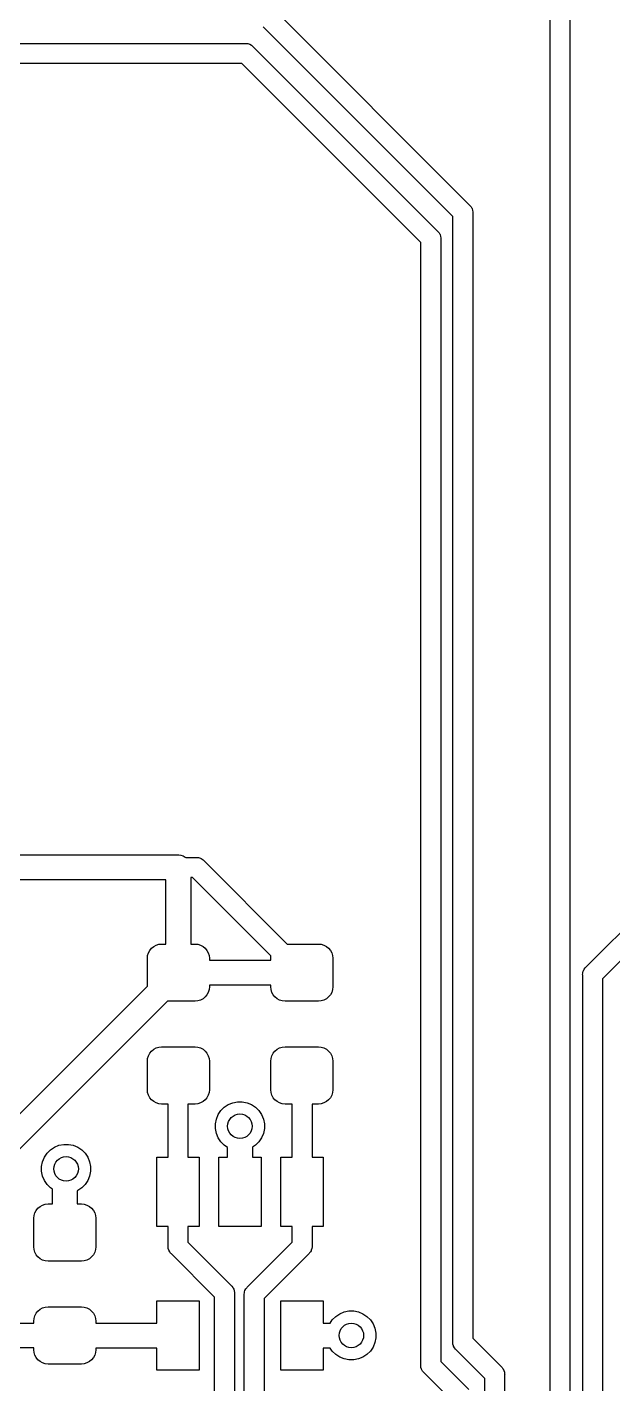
# Model space of a CAD drawing. Extents: x -66 to 211, y -177 to 13.
# Drawn here: x 65.77 to 74.74, y -39.41 to -18.64 of the extents above; entities that cross this region are included whole.
import ezdxf

# ---------------------------------------------------------------- set-up
doc = ezdxf.new("R2010")
doc.units = 0
doc.layers.add('BLACK', color=7, linetype='CONTINUOUS')

msp = doc.modelspace()

# ---------------------------------------------------------------- linework, layer by layer
at = {"layer": 'BLACK', "linetype": 'CONTINUOUS'}
for p, q in [((73.782, -41.6974), (73.782, -17.6275)), ((74.0868, -17.6831), (74.0868, -41.6974)), ((69.5668, -18.3811), (72.5484, -21.3626)), ((72.2935, -21.5388), (69.3906, -18.636)), ((40.4898, -18.89), (69.1161, -18.89)), ((69.1161, -18.89), (69.1236, -18.8893)), ((69.1236, -18.8893), (69.1311, -18.89)), ((69.1311, -18.89), (69.1311, -18.89)), ((69.1311, -18.89), (69.1535, -18.8922)), ((69.1535, -18.8922), (69.1822, -18.9009)), ((69.1822, -18.9009), (69.2087, -18.9151)), ((69.2087, -18.9151), (69.2319, -18.9341)), ((69.2319, -18.9341), (69.2367, -18.9399)), ((69.2367, -18.9399), (72.0581, -21.7614)), ((69.0605, -19.1948), (40.4898, -19.1948)), ((71.8033, -21.9376), (69.0605, -19.1948)), ((72.5484, -21.3626), (72.5542, -21.3674)), ((72.5542, -21.3674), (72.5589, -21.3732)), ((72.5589, -21.3732), (72.5589, -21.3732)), ((72.5589, -21.3732), (72.5732, -21.3906)), ((72.5732, -21.3906), (72.5842, -21.4112)), ((72.2935, -38.7673), (72.2935, -21.5388)), ((72.5842, -21.4112), (72.5874, -21.4171)), ((72.5874, -21.4171), (72.5961, -21.4458)), ((72.5961, -21.4458), (72.5983, -21.4682)), ((72.5983, -21.4682), (72.5983, -21.4682)), ((72.5983, -21.4682), (72.599, -21.4757)), ((72.599, -21.4757), (72.5983, -21.4832)), ((72.5983, -21.4832), (72.5983, -38.7117)), ((72.0581, -21.7614), (72.0639, -21.7662)), ((72.0639, -21.7662), (72.0687, -21.772)), ((72.0687, -21.772), (72.0687, -21.772)), ((72.0687, -21.772), (72.083, -21.7894)), ((72.083, -21.7894), (72.0944, -21.8108)), ((71.8033, -39.1212), (71.8033, -21.9376)), ((72.0944, -21.8108), (72.0971, -21.8159)), ((72.0971, -21.8159), (72.1059, -21.8446)), ((72.1059, -21.8446), (72.1081, -21.867)), ((72.1081, -21.867), (72.1081, -21.867)), ((72.1081, -21.867), (72.1088, -21.8745)), ((72.1088, -21.8745), (72.1081, -21.882)), ((72.1081, -21.882), (72.1081, -39.0656)), ((74.3319, -33.0317), (84.8081, -22.5556)), ((85.0629, -22.7318), (74.5868, -33.2079)), ((65.6412, -31.3132), (68.0804, -31.3132)), ((68.0804, -31.3132), (68.0898, -31.3123)), ((68.0898, -31.3123), (68.0991, -31.3132)), ((68.0991, -31.3132), (68.1271, -31.316)), ((68.1271, -31.316), (68.163, -31.3269)), ((68.163, -31.3269), (68.1961, -31.3446)), ((68.1961, -31.3446), (68.2044, -31.3513)), ((68.2044, -31.3513), (68.3619, -31.3513)), ((68.3619, -31.3513), (68.3694, -31.3506)), ((68.3694, -31.3506), (68.3769, -31.3513)), ((68.3769, -31.3513), (68.3769, -31.3513)), ((68.3769, -31.3513), (68.3993, -31.3535)), ((68.3993, -31.3535), (68.428, -31.3622)), ((68.428, -31.3622), (68.4394, -31.3684)), ((68.4394, -31.3684), (68.4545, -31.3764)), ((68.4545, -31.3764), (68.4706, -31.3897)), ((68.4706, -31.3897), (68.4777, -31.3954)), ((68.4777, -31.3954), (68.4824, -31.4012)), ((68.4824, -31.4012), (69.7576, -32.6764)), ((67.8993, -31.6942), (65.6412, -31.6942)), ((67.8993, -32.6764), (67.8993, -31.6942)), ((68.2803, -31.6561), (68.2803, -32.6764)), ((68.3063, -31.6561), (68.2803, -31.6561)), ((69.5082, -32.8581), (68.3063, -31.6561)), ((67.619, -32.8525), (67.6314, -32.8114)), ((67.6314, -32.8114), (67.6516, -32.7736)), ((67.6516, -32.7736), (67.6788, -32.7404)), ((67.6788, -32.7404), (67.712, -32.7132)), ((67.712, -32.7132), (67.7498, -32.693)), ((67.7498, -32.693), (67.7909, -32.6806)), ((67.7909, -32.6806), (67.8335, -32.6764)), ((67.8335, -32.6764), (67.8993, -32.6764)), ((68.2803, -32.6764), (68.346, -32.6764)), ((68.346, -32.6764), (68.3887, -32.6806)), ((68.3887, -32.6806), (68.4297, -32.693)), ((68.4297, -32.693), (68.4676, -32.7132)), ((68.4676, -32.7132), (68.5007, -32.7404)), ((68.5007, -32.7404), (68.5279, -32.7736)), ((68.5279, -32.7736), (68.5481, -32.8114)), ((68.5481, -32.8114), (68.5606, -32.8525)), ((69.7576, -32.6764), (70.2358, -32.6764)), ((70.2358, -32.6764), (70.2785, -32.6806)), ((70.2785, -32.6806), (70.3195, -32.693)), ((70.3195, -32.693), (70.3573, -32.7132)), ((70.3573, -32.7132), (70.3905, -32.7404)), ((70.3905, -32.7404), (70.4177, -32.7736)), ((70.4177, -32.7736), (70.4379, -32.8114)), ((70.4379, -32.8114), (70.4503, -32.8525)), ((67.6148, -32.8951), (67.619, -32.8525)), ((67.6148, -33.3195), (67.6148, -32.8951)), ((68.5606, -32.8525), (68.5648, -32.8951)), ((68.5648, -32.8951), (68.5648, -32.9234)), ((68.5648, -32.9234), (69.5045, -32.9234)), ((69.5045, -32.8951), (69.5082, -32.8581)), ((69.5045, -32.9234), (69.5045, -32.8951)), ((70.4503, -32.8525), (70.4545, -32.8951)), ((70.4545, -32.8951), (70.4545, -33.3326)), ((74.2812, -33.1448), (74.2835, -33.1219)), ((74.282, -33.1523), (74.2812, -33.1448)), ((74.282, -41.6974), (74.282, -33.1523)), ((74.2835, -33.1219), (74.2842, -33.1149)), ((74.2842, -33.1149), (74.2909, -33.0929)), ((74.2909, -33.0929), (74.2929, -33.0862)), ((74.2929, -33.0862), (74.3071, -33.0597)), ((74.3071, -33.0597), (74.3213, -33.0423)), ((74.3213, -33.0423), (74.3261, -33.0365)), ((74.3213, -33.0423), (74.3213, -33.0423)), ((74.3261, -33.0365), (74.3319, -33.0317)), ((74.5868, -33.2079), (74.5868, -41.6974)), ((64.6064, -36.3279), (67.6148, -33.3195)), ((68.5481, -33.4163), (68.5279, -33.4542)), ((68.5606, -33.3753), (68.5481, -33.4163)), ((68.5648, -33.3326), (68.5606, -33.3753)), ((69.5045, -33.3044), (68.5648, -33.3044)), ((68.5648, -33.3044), (68.5648, -33.3326)), ((69.5045, -33.3326), (69.5045, -33.3044)), ((69.5087, -33.3753), (69.5045, -33.3326)), ((69.5212, -33.4163), (69.5087, -33.3753)), ((69.5414, -33.4542), (69.5212, -33.4163)), ((70.4379, -33.4163), (70.4177, -33.4542)), ((70.4503, -33.3753), (70.4379, -33.4163)), ((70.4545, -33.3326), (70.4503, -33.3753)), ((67.9217, -33.5514), (64.9249, -36.5481)), ((68.346, -33.5514), (67.9217, -33.5514)), ((68.3887, -33.5472), (68.346, -33.5514)), ((68.4297, -33.5347), (68.3887, -33.5472)), ((68.4676, -33.5145), (68.4297, -33.5347)), ((68.5007, -33.4873), (68.4676, -33.5145)), ((68.5279, -33.4542), (68.5007, -33.4873)), ((69.5686, -33.4873), (69.5414, -33.4542)), ((69.6018, -33.5145), (69.5686, -33.4873)), ((69.6396, -33.5347), (69.6018, -33.5145)), ((69.6806, -33.5472), (69.6396, -33.5347)), ((69.7233, -33.5514), (69.6806, -33.5472)), ((70.2358, -33.5514), (69.7233, -33.5514)), ((70.2785, -33.5472), (70.2358, -33.5514)), ((70.3195, -33.5347), (70.2785, -33.5472)), ((70.3573, -33.5145), (70.3195, -33.5347)), ((70.3905, -33.4873), (70.3573, -33.5145)), ((70.4177, -33.4542), (70.3905, -33.4873)), ((67.712, -34.2882), (67.7498, -34.268)), ((67.7498, -34.268), (67.7909, -34.2556)), ((67.7909, -34.2556), (67.8335, -34.2514)), ((67.8335, -34.2514), (68.346, -34.2514)), ((68.346, -34.2514), (68.3887, -34.2556)), ((68.3887, -34.2556), (68.4297, -34.268)), ((68.4297, -34.268), (68.4676, -34.2882)), ((69.6018, -34.2882), (69.6396, -34.268)), ((69.6396, -34.268), (69.6806, -34.2556)), ((69.6806, -34.2556), (69.7233, -34.2514)), ((69.7233, -34.2514), (70.2358, -34.2514)), ((70.2358, -34.2514), (70.2785, -34.2556)), ((70.2785, -34.2556), (70.3195, -34.268)), ((70.3195, -34.268), (70.3573, -34.2882)), ((67.6148, -34.4701), (67.619, -34.4275)), ((67.6148, -34.9076), (67.6148, -34.4701)), ((67.619, -34.4275), (67.6314, -34.3864)), ((67.6314, -34.3864), (67.6516, -34.3486)), ((67.6516, -34.3486), (67.6788, -34.3154)), ((67.6788, -34.3154), (67.712, -34.2882)), ((68.4676, -34.2882), (68.5007, -34.3154)), ((68.5007, -34.3154), (68.5279, -34.3486)), ((68.5279, -34.3486), (68.5481, -34.3864)), ((68.5481, -34.3864), (68.5606, -34.4275)), ((68.5606, -34.4275), (68.5648, -34.4701)), ((68.5648, -34.4701), (68.5648, -34.9076)), ((69.5045, -34.4701), (69.5087, -34.4275)), ((69.5045, -34.9076), (69.5045, -34.4701)), ((69.5087, -34.4275), (69.5212, -34.3864)), ((69.5212, -34.3864), (69.5414, -34.3486)), ((69.5414, -34.3486), (69.5686, -34.3154)), ((69.5686, -34.3154), (69.6018, -34.2882)), ((70.3573, -34.2882), (70.3905, -34.3154)), ((70.3905, -34.3154), (70.4177, -34.3486)), ((70.4177, -34.3486), (70.4379, -34.3864)), ((70.4379, -34.3864), (70.4503, -34.4275)), ((70.4503, -34.4275), (70.4545, -34.4701)), ((70.4545, -34.4701), (70.4545, -34.9076)), ((67.619, -34.9503), (67.6148, -34.9076)), ((67.6314, -34.9913), (67.619, -34.9503)), ((67.6516, -35.0292), (67.6314, -34.9913)), ((67.6788, -35.0623), (67.6516, -35.0292)), ((67.712, -35.0895), (67.6788, -35.0623)), ((67.7498, -35.1097), (67.712, -35.0895)), ((68.4676, -35.0895), (68.4297, -35.1097)), ((68.5007, -35.0623), (68.4676, -35.0895)), ((68.5279, -35.0292), (68.5007, -35.0623)), ((68.5481, -34.9913), (68.5279, -35.0292)), ((68.5606, -34.9503), (68.5481, -34.9913)), ((68.5648, -34.9076), (68.5606, -34.9503)), ((68.9227, -35.1054), (68.9952, -35.091)), ((68.9952, -35.091), (69.0691, -35.091)), ((69.0691, -35.091), (69.1415, -35.1054)), ((69.5087, -34.9503), (69.5045, -34.9076)), ((69.5212, -34.9913), (69.5087, -34.9503)), ((69.5414, -35.0292), (69.5212, -34.9913)), ((69.5686, -35.0623), (69.5414, -35.0292)), ((69.6018, -35.0895), (69.5686, -35.0623)), ((69.6396, -35.1097), (69.6018, -35.0895)), ((70.3573, -35.0895), (70.3195, -35.1097)), ((70.3905, -35.0623), (70.3573, -35.0895)), ((70.4177, -35.0292), (70.3905, -35.0623)), ((70.4379, -34.9913), (70.4177, -35.0292)), ((70.4503, -34.9503), (70.4379, -34.9913)), ((70.4545, -34.9076), (70.4503, -34.9503)), ((67.7909, -35.1222), (67.7498, -35.1097)), ((67.8335, -35.1264), (67.7909, -35.1222)), ((67.9323, -35.1264), (67.8335, -35.1264)), ((67.9323, -35.9416), (67.9323, -35.1264)), ((68.346, -35.1264), (68.2371, -35.1264)), ((68.2371, -35.1264), (68.2371, -35.9416)), ((68.3887, -35.1222), (68.346, -35.1264)), ((68.4297, -35.1097), (68.3887, -35.1222)), ((68.6715, -35.3566), (68.6998, -35.2884)), ((68.6998, -35.2884), (68.7408, -35.227)), ((68.7408, -35.227), (68.7931, -35.1747)), ((68.7931, -35.1747), (68.8545, -35.1337)), ((68.8545, -35.1337), (68.9227, -35.1054)), ((69.1415, -35.1054), (69.2097, -35.1337)), ((69.2097, -35.1337), (69.2712, -35.1747)), ((69.2712, -35.1747), (69.3234, -35.227)), ((69.3234, -35.227), (69.3644, -35.2884)), ((69.3644, -35.2884), (69.3927, -35.3566)), ((69.6806, -35.1222), (69.6396, -35.1097)), ((69.7233, -35.1264), (69.6806, -35.1222)), ((69.8323, -35.1264), (69.7233, -35.1264)), ((69.8323, -35.9416), (69.8323, -35.1264)), ((70.2358, -35.1264), (70.1371, -35.1264)), ((70.1371, -35.1264), (70.1371, -35.9416)), ((70.2785, -35.1222), (70.2358, -35.1264)), ((70.3195, -35.1097), (70.2785, -35.1222)), ((68.6571, -35.4291), (68.6715, -35.3566)), ((68.6571, -35.503), (68.6571, -35.4291)), ((68.6715, -35.5754), (68.6571, -35.503)), ((69.3927, -35.3566), (69.4071, -35.4291)), ((69.4071, -35.503), (69.3927, -35.5754)), ((69.4071, -35.4291), (69.4071, -35.503)), ((68.6998, -35.6436), (68.6715, -35.5754)), ((68.7408, -35.7051), (68.6998, -35.6436)), ((68.7931, -35.7573), (68.7408, -35.7051)), ((69.3234, -35.7051), (69.2712, -35.7573)), ((69.3644, -35.6436), (69.3234, -35.7051)), ((69.3927, -35.5754), (69.3644, -35.6436)), ((66.0379, -35.9412), (66.0789, -35.8798)), ((66.0789, -35.8798), (66.1312, -35.8275)), ((66.1312, -35.8275), (66.1926, -35.7865)), ((66.1926, -35.7865), (66.2608, -35.7582)), ((66.2608, -35.7582), (66.3333, -35.7438)), ((66.3333, -35.7438), (66.4071, -35.7438)), ((66.4071, -35.7438), (66.4796, -35.7582)), ((66.4796, -35.7582), (66.5478, -35.7865)), ((66.5478, -35.7865), (66.6092, -35.8275)), ((66.6092, -35.8275), (66.6615, -35.8798)), ((66.6615, -35.8798), (66.7025, -35.9412)), ((68.8442, -35.7914), (68.7931, -35.7573)), ((68.8442, -35.9416), (68.8442, -35.7914)), ((69.2712, -35.7573), (69.2252, -35.788)), ((69.2252, -35.788), (69.2252, -35.9416)), ((65.9952, -36.0819), (66.0096, -36.0094)), ((65.9952, -36.1557), (65.9952, -36.0819)), ((66.0096, -36.0094), (66.0379, -35.9412)), ((66.7025, -35.9412), (66.7308, -36.0094)), ((66.7308, -36.0094), (66.7452, -36.0819)), ((66.7452, -36.0819), (66.7452, -36.1557)), ((67.7597, -37.0016), (67.7597, -35.9416)), ((67.7597, -35.9416), (67.9323, -35.9416)), ((68.2371, -35.9416), (68.4097, -35.9416)), ((68.4097, -35.9416), (68.4097, -37.0016)), ((68.7097, -37.0016), (68.7097, -35.9416)), ((68.7097, -35.9416), (68.8442, -35.9416)), ((69.2252, -35.9416), (69.3597, -35.9416)), ((69.3597, -35.9416), (69.3597, -37.0016)), ((69.6597, -37.0016), (69.6597, -35.9416)), ((69.6597, -35.9416), (69.8323, -35.9416)), ((70.1371, -35.9416), (70.3097, -35.9416)), ((70.3097, -35.9416), (70.3097, -37.0016)), ((66.0096, -36.2282), (65.9952, -36.1557)), ((66.0379, -36.2964), (66.0096, -36.2282)), ((66.0789, -36.3578), (66.0379, -36.2964)), ((66.7025, -36.2964), (66.6615, -36.3578)), ((66.7308, -36.2282), (66.7025, -36.2964)), ((66.7452, -36.1557), (66.7308, -36.2282)), ((66.1312, -36.4101), (66.0789, -36.3578)), ((66.1594, -36.4289), (66.1312, -36.4101)), ((66.1594, -36.6566), (66.1594, -36.4289)), ((66.5478, -36.4511), (66.5404, -36.4542)), ((66.5404, -36.4542), (66.5404, -36.6566)), ((66.6092, -36.4101), (66.5478, -36.4511)), ((66.6615, -36.3578), (66.6092, -36.4101)), ((65.8915, -36.7916), (65.9117, -36.7538)), ((65.9117, -36.7538), (65.9389, -36.7206)), ((65.9389, -36.7206), (65.9721, -36.6934)), ((65.9721, -36.6934), (66.0099, -36.6732)), ((66.0099, -36.6732), (66.051, -36.6608)), ((66.051, -36.6608), (66.0936, -36.6566)), ((66.0936, -36.6566), (66.1594, -36.6566)), ((66.5404, -36.6566), (66.6061, -36.6566)), ((66.6061, -36.6566), (66.6488, -36.6608)), ((66.6488, -36.6608), (66.6898, -36.6732)), ((66.6898, -36.6732), (66.7277, -36.6934)), ((66.7277, -36.6934), (66.7608, -36.7206)), ((66.7608, -36.7206), (66.788, -36.7538)), ((66.788, -36.7538), (66.8082, -36.7916)), ((65.8749, -36.8753), (65.8791, -36.8326)), ((65.8749, -37.3128), (65.8749, -36.8753)), ((65.8791, -36.8326), (65.8915, -36.7916)), ((66.8082, -36.7916), (66.8207, -36.8326)), ((66.8207, -36.8326), (66.8249, -36.8753)), ((66.8249, -36.8753), (66.8249, -37.3128)), ((67.9323, -37.0016), (67.7597, -37.0016)), ((67.9323, -37.2989), (67.9323, -37.0016)), ((68.4097, -37.0016), (68.2371, -37.0016)), ((68.2371, -37.0016), (68.2371, -37.2433)), ((69.3597, -37.0016), (68.7097, -37.0016)), ((69.8323, -37.0016), (69.6597, -37.0016)), ((69.8323, -37.2433), (69.8323, -37.0016)), ((70.3097, -37.0016), (70.1371, -37.0016)), ((70.1371, -37.0016), (70.1371, -37.2989)), ((65.8791, -37.3555), (65.8749, -37.3128)), ((65.8915, -37.3965), (65.8791, -37.3555)), ((66.8207, -37.3555), (66.8082, -37.3965)), ((66.8249, -37.3128), (66.8207, -37.3555)), ((67.9315, -37.3064), (67.9323, -37.2989)), ((67.9323, -37.3139), (67.9315, -37.3064)), ((67.9345, -37.3363), (67.9323, -37.3139)), ((67.9323, -37.3139), (67.9323, -37.3139)), ((67.9431, -37.3647), (67.9345, -37.3363)), ((67.9432, -37.365), (67.9431, -37.3647)), ((67.9573, -37.3915), (67.9432, -37.365)), ((68.2371, -37.2433), (68.8984, -37.9046)), ((69.1482, -37.9273), (69.8323, -37.2433)), ((70.1225, -37.3718), (70.112, -37.3915)), ((70.1261, -37.365), (70.1225, -37.3718)), ((70.1349, -37.3363), (70.1261, -37.365)), ((70.1371, -37.3139), (70.1349, -37.3363)), ((70.1371, -37.2989), (70.1378, -37.3064)), ((70.1378, -37.3064), (70.1371, -37.3139)), ((70.1371, -37.3139), (70.1371, -37.3139)), ((65.9117, -37.4343), (65.8915, -37.3965)), ((65.9389, -37.4675), (65.9117, -37.4343)), ((65.9721, -37.4947), (65.9389, -37.4675)), ((66.0099, -37.5149), (65.9721, -37.4947)), ((66.051, -37.5274), (66.0099, -37.5149)), ((66.0936, -37.5316), (66.051, -37.5274)), ((66.6061, -37.5316), (66.0936, -37.5316)), ((66.6488, -37.5274), (66.6061, -37.5316)), ((66.6898, -37.5149), (66.6488, -37.5274)), ((66.7277, -37.4947), (66.6898, -37.5149)), ((66.7608, -37.4675), (66.7277, -37.4947)), ((66.788, -37.4343), (66.7608, -37.4675)), ((66.8082, -37.3965), (66.788, -37.4343)), ((67.9716, -37.4089), (67.9573, -37.3915)), ((67.9764, -37.4147), (67.9716, -37.4089)), ((67.9716, -37.4089), (67.9716, -37.4089)), ((67.9822, -37.4195), (67.9764, -37.4147)), ((68.6435, -38.0808), (67.9822, -37.4195)), ((70.0871, -37.4195), (69.4031, -38.1035)), ((70.0929, -37.4147), (70.0871, -37.4195)), ((70.0997, -37.4065), (70.0929, -37.4147)), ((70.112, -37.3915), (70.0997, -37.4065)), ((68.8984, -37.9046), (68.9042, -37.9094)), ((68.9042, -37.9094), (68.909, -37.9152)), ((68.909, -37.9152), (68.909, -37.9152)), ((68.909, -37.9152), (68.9232, -37.9326)), ((68.9232, -37.9326), (68.9308, -37.9467)), ((68.9308, -37.9467), (68.9374, -37.9591)), ((68.9374, -37.9591), (68.9461, -37.9878)), ((68.9461, -37.9878), (68.9483, -38.0102)), ((68.9483, -38.0102), (68.9483, -38.0102)), ((68.9483, -38.0102), (68.949, -38.0177)), ((69.0976, -38.0404), (69.1005, -38.0105)), ((69.1005, -38.0105), (69.1006, -38.0102)), ((69.1006, -38.0102), (69.1032, -38.0018)), ((69.1032, -38.0018), (69.1092, -37.9818)), ((69.1092, -37.9818), (69.1234, -37.9553)), ((69.1234, -37.9553), (69.1377, -37.9379)), ((69.1377, -37.9379), (69.1424, -37.9321)), ((69.1377, -37.9379), (69.1377, -37.9379)), ((69.1424, -37.9321), (69.1482, -37.9273)), ((67.7597, -38.4811), (67.7597, -38.1416)), ((67.7597, -38.1416), (68.4097, -38.1416)), ((68.4097, -38.1416), (68.4097, -39.2016)), ((68.6435, -39.7284), (68.6435, -38.0808)), ((68.949, -38.0177), (68.9483, -38.0251)), ((68.9483, -38.0251), (68.9483, -39.7841)), ((69.0983, -38.0478), (69.0976, -38.0404)), ((69.0983, -39.828), (69.0983, -38.0478)), ((69.4031, -38.1035), (69.4031, -39.7723)), ((69.6597, -39.2016), (69.6597, -38.1416)), ((69.6597, -38.1416), (70.3097, -38.1416)), ((70.3097, -38.1416), (70.3097, -38.4811)), ((65.8749, -38.4503), (65.8791, -38.4076)), ((65.8791, -38.4076), (65.8915, -38.3666)), ((65.8915, -38.3666), (65.9117, -38.3288)), ((65.9117, -38.3288), (65.9389, -38.2956)), ((65.9389, -38.2956), (65.9721, -38.2684)), ((65.9721, -38.2684), (66.0099, -38.2482)), ((66.0099, -38.2482), (66.051, -38.2358)), ((66.051, -38.2358), (66.0936, -38.2316)), ((66.0936, -38.2316), (66.6061, -38.2316)), ((66.6061, -38.2316), (66.6488, -38.2358)), ((66.6488, -38.2358), (66.6898, -38.2482)), ((66.6898, -38.2482), (66.7277, -38.2684)), ((66.7277, -38.2684), (66.7608, -38.2956)), ((66.7608, -38.2956), (66.788, -38.3288)), ((66.788, -38.3288), (66.8082, -38.3666)), ((66.8082, -38.3666), (66.8207, -38.4076)), ((66.8207, -38.4076), (66.8249, -38.4503)), ((70.4477, -38.4299), (70.5, -38.3777)), ((70.5, -38.3777), (70.5614, -38.3366)), ((70.5614, -38.3366), (70.6296, -38.3084)), ((70.6296, -38.3084), (70.7021, -38.294)), ((70.7021, -38.294), (70.7759, -38.294)), ((70.7759, -38.294), (70.8484, -38.3084)), ((70.8484, -38.3084), (70.9166, -38.3366)), ((70.9166, -38.3366), (70.978, -38.3777)), ((70.978, -38.3777), (71.0303, -38.4299)), ((64.9249, -38.4786), (65.8749, -38.4786)), ((65.8749, -38.4786), (65.8749, -38.4503)), ((66.8249, -38.4503), (66.8249, -38.4811)), ((66.8249, -38.4811), (67.7597, -38.4811)), ((70.3097, -38.4811), (70.4135, -38.4811)), ((70.4135, -38.4811), (70.4477, -38.4299)), ((71.0303, -38.4299), (71.0713, -38.4913)), ((71.0713, -38.4913), (71.0996, -38.5596)), ((71.0996, -38.5596), (71.114, -38.632)), ((71.114, -38.632), (71.114, -38.7059)), ((71.0996, -38.7783), (71.0713, -38.8466)), ((71.114, -38.7059), (71.0996, -38.7783)), ((72.2927, -38.7748), (72.2935, -38.7673)), ((72.2935, -38.7823), (72.2927, -38.7748)), ((72.2957, -38.8047), (72.2935, -38.7823)), ((72.2935, -38.7823), (72.2935, -38.7823)), ((72.3028, -38.8282), (72.2957, -38.8047)), ((72.3044, -38.8334), (72.3028, -38.8282)), ((72.3186, -38.8599), (72.3044, -38.8334)), ((72.5983, -38.7117), (73.0369, -39.1503)), ((65.8749, -38.8596), (64.7686, -38.8596)), ((65.8749, -38.8878), (65.8749, -38.8596)), ((65.8791, -38.9305), (65.8749, -38.8878)), ((65.8915, -38.9715), (65.8791, -38.9305)), ((65.9117, -39.0093), (65.8915, -38.9715)), ((65.9389, -39.0425), (65.9117, -39.0093)), ((65.9721, -39.0697), (65.9389, -39.0425)), ((66.7608, -39.0425), (66.7277, -39.0697)), ((66.788, -39.0093), (66.7608, -39.0425)), ((66.8082, -38.9715), (66.788, -39.0093)), ((66.8207, -38.9305), (66.8082, -38.9715)), ((66.8249, -38.8878), (66.8207, -38.9305)), ((67.7597, -38.8621), (66.8249, -38.8621)), ((66.8249, -38.8621), (66.8249, -38.8878)), ((67.7597, -39.2016), (67.7597, -38.8621)), ((70.4171, -38.8621), (70.3097, -38.8621)), ((70.3097, -38.8621), (70.3097, -39.2016)), ((70.4477, -38.908), (70.4171, -38.8621)), ((70.5, -38.9602), (70.4477, -38.908)), ((70.5614, -39.0013), (70.5, -38.9602)), ((70.6296, -39.0295), (70.5614, -39.0013)), ((70.7021, -39.044), (70.6296, -39.0295)), ((70.7759, -39.044), (70.7021, -39.044)), ((70.8484, -39.0295), (70.7759, -39.044)), ((70.9166, -39.0013), (70.8484, -39.0295)), ((70.978, -38.9602), (70.9166, -39.0013)), ((71.0303, -38.908), (70.978, -38.9602)), ((71.0713, -38.8466), (71.0303, -38.908)), ((72.3328, -38.8773), (72.3186, -38.8599)), ((72.3376, -38.8831), (72.3328, -38.8773)), ((72.3328, -38.8773), (72.3328, -38.8773)), ((72.3434, -38.8879), (72.3376, -38.8831)), ((72.782, -39.3264), (72.3434, -38.8879)), ((66.0099, -39.0899), (65.9721, -39.0697)), ((66.051, -39.1024), (66.0099, -39.0899)), ((66.0936, -39.1066), (66.051, -39.1024)), ((66.6061, -39.1066), (66.0936, -39.1066)), ((66.6488, -39.1024), (66.6061, -39.1066)), ((66.6898, -39.0899), (66.6488, -39.1024)), ((66.7277, -39.0697), (66.6898, -39.0899)), ((68.4097, -39.2016), (67.7597, -39.2016)), ((70.3097, -39.2016), (69.6597, -39.2016)), ((71.8025, -39.1287), (71.8033, -39.1212)), ((71.8033, -39.1362), (71.8025, -39.1287)), ((71.8055, -39.1586), (71.8033, -39.1362)), ((71.8033, -39.1362), (71.8033, -39.1362)), ((71.8132, -39.1842), (71.8055, -39.1586)), ((71.8142, -39.1873), (71.8132, -39.1842)), ((71.8283, -39.2138), (71.8142, -39.1873)), ((71.8426, -39.2312), (71.8283, -39.2138)), ((71.8474, -39.237), (71.8426, -39.2312)), ((71.8426, -39.2312), (71.8426, -39.2312)), ((71.8532, -39.2418), (71.8474, -39.237)), ((72.282, -39.6705), (71.8532, -39.2418)), ((72.1081, -39.0656), (72.5369, -39.4944)), ((73.0369, -39.1503), (73.0427, -39.155)), ((73.0427, -39.155), (73.0474, -39.1608)), ((73.0474, -39.1608), (73.0474, -39.1608)), ((73.0474, -39.1608), (73.0617, -39.1782)), ((73.0617, -39.1782), (73.0635, -39.1816)), ((73.0635, -39.1816), (73.0759, -39.2047)), ((73.0759, -39.2047), (73.0846, -39.2334)), ((73.0846, -39.2334), (73.0868, -39.2558)), ((73.0868, -39.2558), (73.0868, -39.2558)), ((73.0868, -39.2558), (73.0875, -39.2633)), ((72.782, -41.6974), (72.782, -39.3264)), ((73.0875, -39.2633), (73.0868, -39.2708)), ((73.0868, -39.2708), (73.0868, -41.6974))]:
    msp.add_line(p, q, dxfattribs=at)
at = {"layer": 'BLACK'}
for centre in [(69.0321, -35.466), (66.3702, -36.1188), (70.739, -38.669)]:
    msp.add_circle(centre, 0.1875, dxfattribs=at)

doc.saveas('drawing.dxf')
